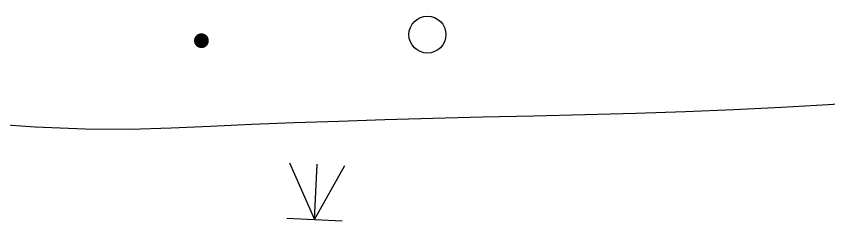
# Model space of a CAD drawing. Header units: millimetres. Extents: x 4 to 2106212, y -117026 to 198097.
# Drawn here: x 1240197 to 1262179, y 137236 to 142785 of the extents above; entities that cross this region are included whole.
import ezdxf

# ---------------------------------------------------------------- set-up
doc = ezdxf.new("R2010")
doc.units = ezdxf.units.MM
doc.layers.add('粗实线', color=7, linetype='Continuous')

# ---------------------------------------------------------------- blocks, each defined once
blk = doc.blocks.new('jytkjyk')
at = {"layer": '粗实线', "color": 252, "linetype": 'Continuous'}
for p, q in [((488500, 140204, 13000), (489815, 140259, 13000)), ((489815, 140259, 13000), (491103, 140321, 13000)), ((491103, 140321, 13000), (492365, 140391, 13000)), ((492365, 140391, 13000), (493599, 140468, 13000)), ((481667, 140018, 13000), (483007, 140052, 13000)), ((483007, 140052, 13000), (484394, 140082, 13000)), ((484394, 140082, 13000), (485789, 140115, 13000)), ((485789, 140115, 13000), (487158, 140156, 13000)), ((487158, 140156, 13000), (488500, 140204, 13000)), ((469439, 139883, 13000), (470909, 139786, 13000)), ((475652, 139804, 13000), (476763, 139853, 13000)), ((476763, 139853, 13000), (477921, 139899, 13000)), ((477921, 139899, 13000), (479124, 139941, 13000)), ((479124, 139941, 13000), (480372, 139981, 13000)), ((480372, 139981, 13000), (481667, 140018, 13000)), ((470909, 139786, 13000), (472257, 139732, 13000)), ((472257, 139732, 13000), (473482, 139721, 13000)), ((473482, 139721, 13000), (474586, 139753, 13000)), ((474586, 139753, 13000), (475652, 139804, 13000))]:
    blk.add_line(p, q, dxfattribs=at)
at = {"layer": '粗实线', "color": 252}
for p, q in [((477793, 138809, 100000), (478468, 137273, 100000)), ((478468, 137273, 100000), (478542, 138771, 100000)), ((478468, 137273, 100000), (479291, 138734, 100000)), ((477719, 137310, 100000), (479217, 137236, 100000))]:
    blk.add_line(p, q, dxfattribs=at)
at = {"layer": '粗实线', "color": 252, "linetype": 'Continuous', "const_width": 200, "elevation": 13250, "flags": 128}
blk.add_lwpolyline([(475307, 142126, 1), (475507, 142116, 1)], format="xyb", close=True, dxfattribs=at)
at = {"layer": '粗实线', "color": 252}
blk.add_circle((481521, 142285, 100000), 500, dxfattribs=at)

msp = doc.modelspace()

# ---------------------------------------------------------------- block references
msp.add_blockref('jytkjyk', (769800.0033, -0.0006, 0.001))

doc.saveas('drawing.dxf')
